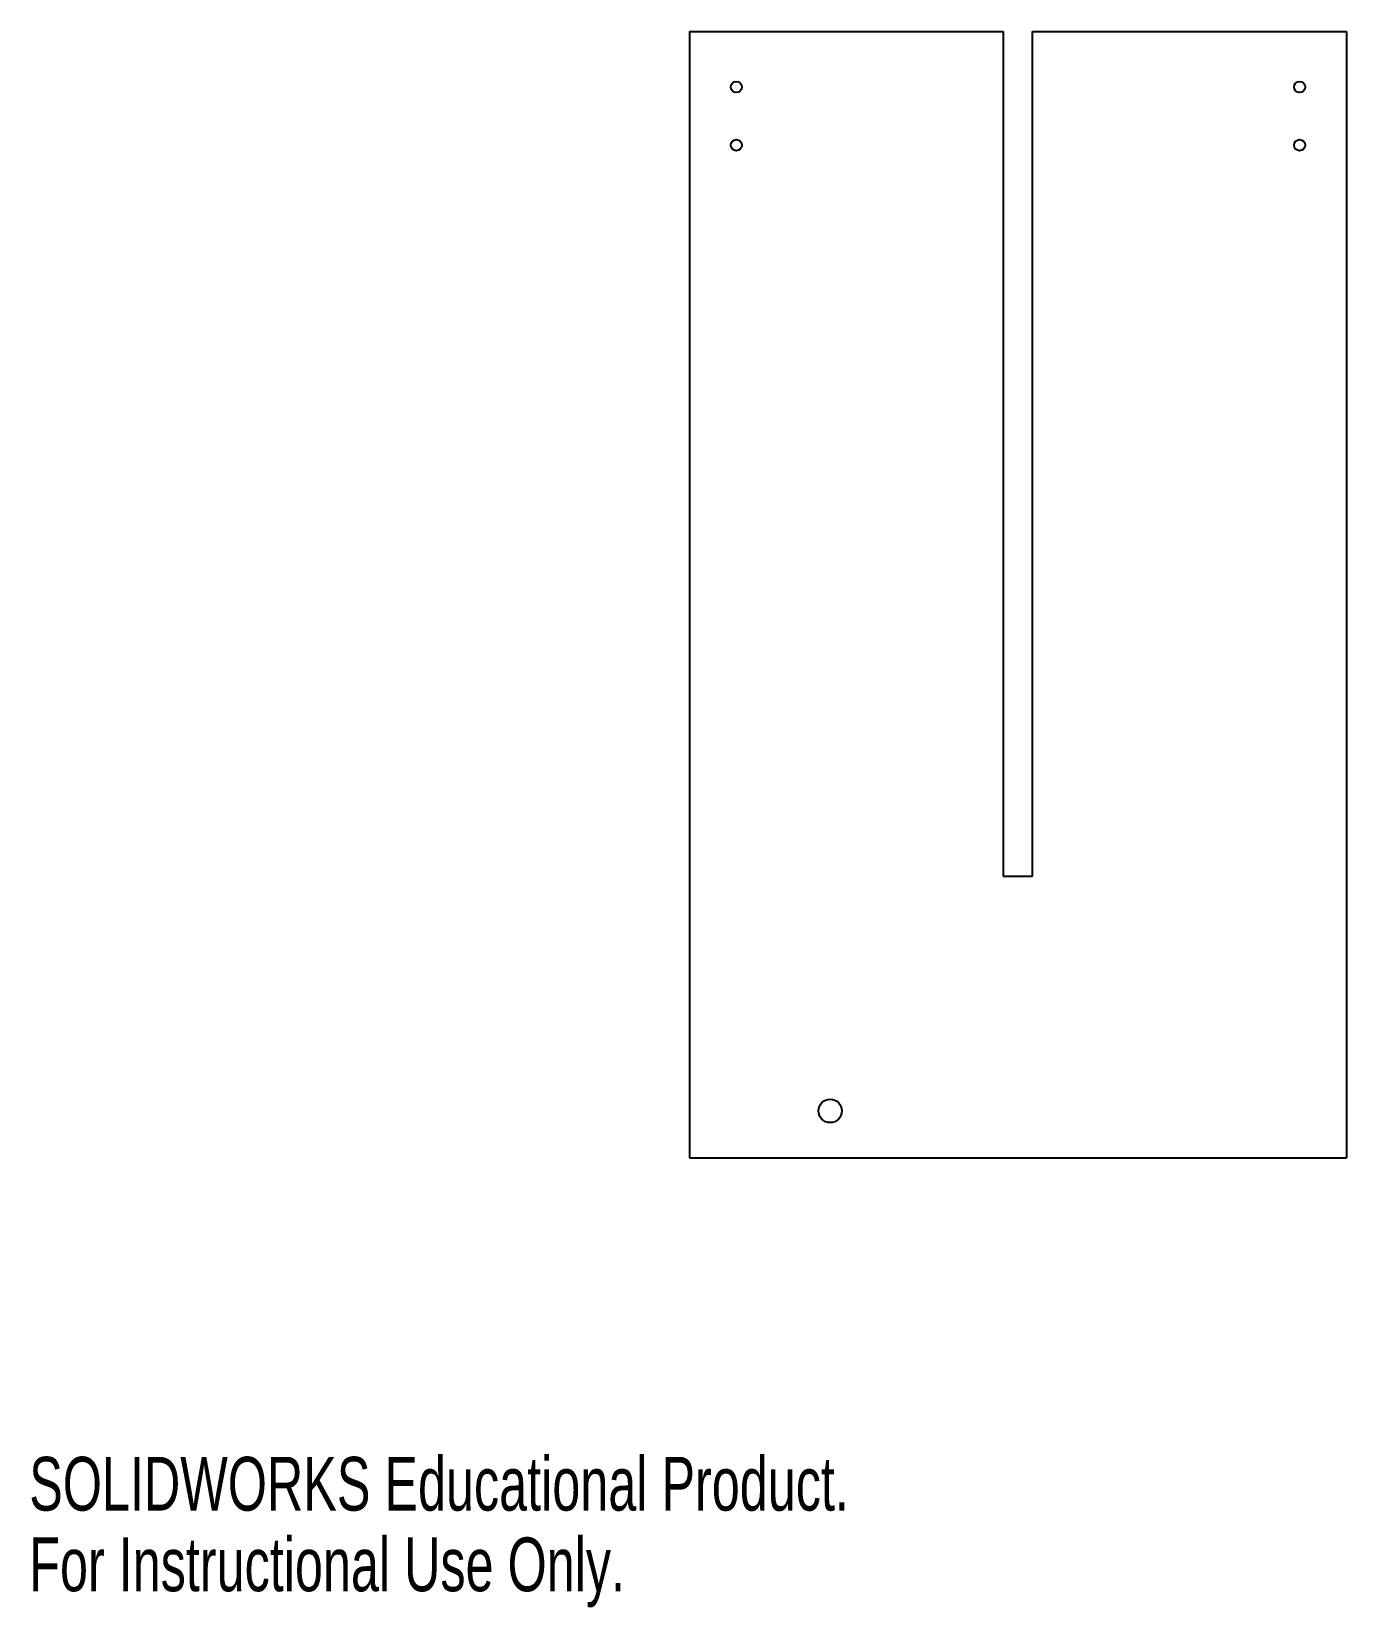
# Model space of a CAD drawing. Header units: millimetres. Extents: x 1 to 356, y 0 to 426.
import ezdxf

# ---------------------------------------------------------------- set-up
doc = ezdxf.new("R2010")
doc.units = ezdxf.units.MM
doc.styles.add('SLDTEXTSTYLE0', font='TXT', dxfattribs={"width": 0.7})

msp = doc.modelspace()

# ---------------------------------------------------------------- linework, layer by layer
at = {"color": 7, "linetype": 'Continuous', "lineweight": 25}
for p, q in [((178.62, 426.29), (178.62, 121.49)), ((178.62, 426.29), (263.56, 426.29)), ((263.56, 426.29), (263.56, 197.69)), ((271.49, 197.69), (271.49, 426.29)), ((271.49, 426.29), (356.43, 426.29)), ((356.43, 426.29), (356.43, 121.49)), ((263.56, 197.69), (271.49, 197.69)), ((178.62, 121.49), (356.43, 121.49))]:
    msp.add_line(p, q, dxfattribs=at)
for centre, radius in [((191.32, 411.29), 1.5), ((343.73, 411.29), 1.5), ((191.32, 395.54), 1.5), ((343.73, 395.54), 1.5), ((216.72, 134.19), 3.17)]:
    msp.add_circle(centre, radius, dxfattribs=at)

# ---------------------------------------------------------------- texts
at = {"color": 7, "linetype": 'Continuous', "char_height": 14.5493, "attachment_point": 1, "style": 'SLDTEXTSTYLE0'}
for s, insert in [('SOLIDWORKS Educational Product.', (0, 40.58)), ('For Instructional Use Only.', (0, 18.76))]:
    msp.add_mtext(s, dxfattribs=dict(at, insert=insert))

doc.saveas('drawing.dxf')
